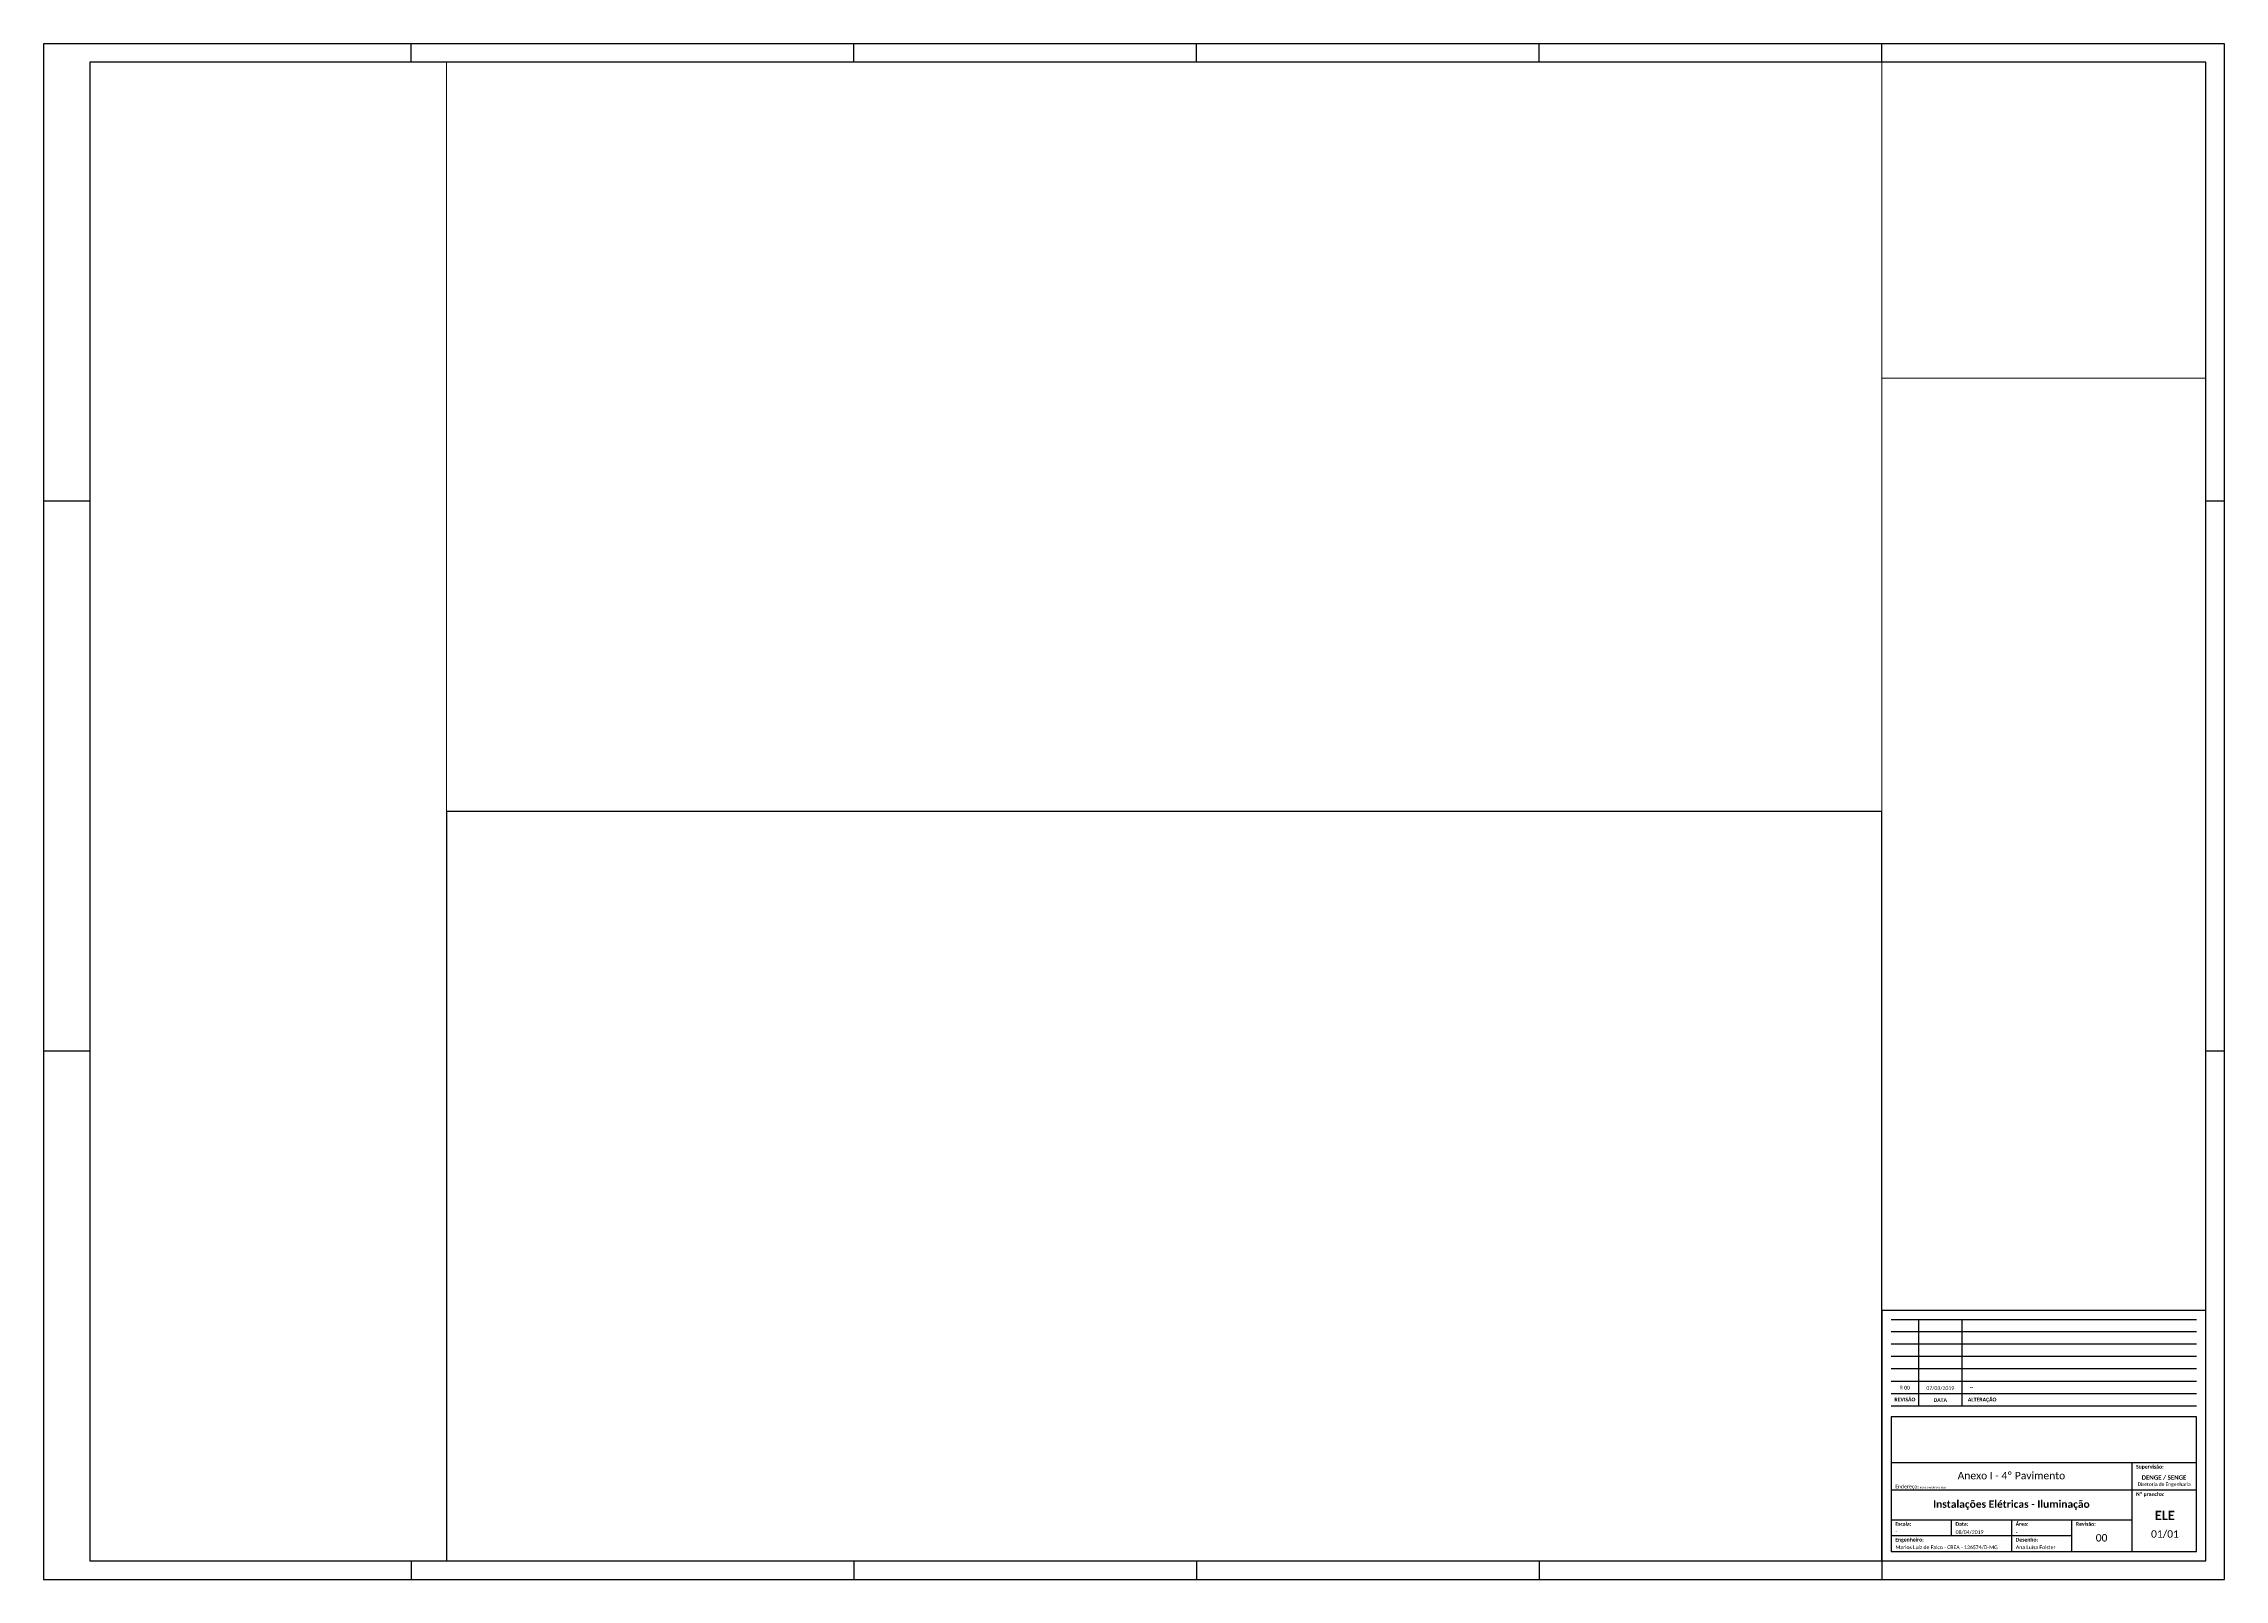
# Paper-space layout 'Layout1' of a CAD drawing. Header units: millimetres. Extents: x 56 to 174, y 38 to 121.
import ezdxf

# ---------------------------------------------------------------- set-up
doc = ezdxf.new("R2010")
doc.units = ezdxf.units.MM
for name, color, linetype in [('01', 1, 'Continuous'), ('02', 2, 'Continuous'), ('03', 3, 'Continuous'), ('CATRACAS', 2, 'Continuous'), ('MARGEM', 5, 'Continuous'), ('PRANCHA', 1, 'Continuous'), ('TEXTO', 7, 'Continuous'), ('TÍTULO', 2, 'Continuous')]:
    doc.layers.add(name, color=color, linetype=linetype)
doc.styles.add('TCU 4 mm', font='calibri.ttf')

# ---------------------------------------------------------------- blocks, each defined once
blk = doc.blocks.new('PRANCHA A0')
at = {"layer": '02'}
blk.add_lwpolyline([(372.26, 191.94), (490.01, 191.94), (490.01, 274.88), (372.26, 274.88), (372.26, 191.94)], dxfattribs=at)
at = {"layer": 'MARGEM'}
for p, q in [((392.11, 273.88), (392.11, 274.88)), ((416.01, 273.88), (416.01, 274.88)), ((434.51, 273.88), (434.51, 274.88)), ((453.01, 273.88), (453.01, 274.88)), ((471.51, 273.88), (471.51, 274.88)), ((374.76, 250.18), (372.26, 250.18)), ((490.01, 250.18), (489.01, 250.18)), ((374.76, 220.48), (372.26, 220.48)), ((490.01, 220.48), (489.01, 220.48)), ((392.11, 192.94), (392.11, 191.94)), ((416.01, 192.94), (416.01, 191.94)), ((434.51, 192.94), (434.51, 191.94)), ((453.01, 192.94), (453.01, 191.94)), ((471.51, 192.94), (471.51, 191.94))]:
    blk.add_line(p, q, dxfattribs=at)
blk.add_lwpolyline([(374.76, 192.94), (489.01, 192.94), (489.01, 273.88), (374.76, 273.88)], close=True, dxfattribs=at)

psp = doc.layouts.get("Layout1")

# ---------------------------------------------------------------- linework, layer by layer
at = {"layer": '01'}
for p, q in [((157.62, 52.29), (157.62, 47.62)), ((159.95, 52.29), (159.95, 47.62)), ((172.63, 51.64), (156.13, 51.64)), ((172.63, 50.97), (156.13, 50.97)), ((172.63, 50.3), (156.13, 50.3)), ((172.63, 49.63), (156.13, 49.63)), ((172.63, 48.96), (156.13, 48.96)), ((172.63, 48.29), (156.13, 48.29)), ((172.63, 47.62), (156.13, 47.62)), ((172.63, 44.56), (156.13, 44.56)), ((169.13, 44.56), (169.13, 39.77)), ((172.63, 43.08), (156.13, 43.08)), ((169.13, 41.47), (156.13, 41.47)), ((159.38, 41.47), (159.38, 40.62)), ((162.63, 41.47), (162.63, 39.77)), ((165.88, 41.47), (165.88, 39.77)), ((165.88, 40.62), (156.13, 40.62))]:
    psp.add_line(p, q, dxfattribs=at)
psp.add_lwpolyline([(172.63, 52.29), (156.13, 52.29)], dxfattribs=at)
at = {"layer": '03'}
psp.add_line((172.63, 47.04), (156.13, 47.04), dxfattribs=at)
psp.add_lwpolyline([(156.13, 47.04), (156.13, 39.77), (172.63, 39.77), (172.63, 47.04)], dxfattribs=at)
at = {"layer": 'CATRACAS'}
psp.add_lwpolyline([(78.13, 39.27), (155.63, 39.27), (155.63, 79.74), (78.13, 79.74)], close=True, dxfattribs=at)
at = {"layer": 'MARGEM'}
psp.add_lwpolyline([(155.63, 39.27), (173.13, 39.27), (173.13, 52.79), (155.63, 52.79), (155.63, 39.27)], dxfattribs=at)

# ---------------------------------------------------------------- block references
at = {"layer": 'PRANCHA'}
psp.add_blockref('PRANCHA A0', (-315.88, -153.68), dxfattribs=at)

# ---------------------------------------------------------------- texts
at = {"layer": 'TEXTO', "style": 'TCU 4 mm'}
for s, width, heights, insert, char_height, attachment_point in [('R 00', 1.49, [0], (156.88, 48.62), 0.2, 5), ('07/03/2019', 2.33, [0], (158.79, 48.59), 0.2, 5), ('--', 0.7667, [0], (160.38, 48.73), 0.2, 1), ('Anexo I - 4º Pavimento', 13, [0], (162.63, 43.87), 0.4, 5), ('insira o endereço aqui', 3.3999, [0], (157.69, 43.29), 0.1, 1), ('Diretoria de Engenharia', 3.5, [0], (170.88, 43.38), 0.19, 5), ('-', 3.3999, [0], (156.37, 40.95), 0.2, 1), ('Marlos Luiz de Falco - CREA - 136574/D-MG', 6.2603, [0], (156.37, 40.1), 0.2, 1), ('08/04/2019', 3.3999, [0], (159.62, 40.92), 0.2, 1), ('Ana Luísa Folster', 3.3999, [0], (162.87, 40.1), 0.2, 1), ('-', 3.3999, [0], (162.87, 40.92), 0.2, 1), ('00', 0.0395, [0], (167.5, 40.51), 0.4, 5), ('01/01', 0.0395, [0.524], (170.17, 40.92), 0.4, 1)]:
    psp.add_mtext_dynamic_manual_height_columns(s, width=width, gutter_width=12.5, heights=heights, dxfattribs=dict(at, insert=insert, char_height=char_height, attachment_point=attachment_point))
at = {"layer": 'TÍTULO', "style": 'TCU 4 mm'}
for s, width, insert, char_height, attachment_point in [('{\\fCalibri|b1|i0|c0|p34;REVISÃO}', 1.49, (156.88, 47.98), 0.2, 5), ('{\\fCalibri|b1|i0|c0|p34;DATA}', 2.33, (158.79, 47.95), 0.2, 5), ('{\\fCalibri|b1|i0|c0|p34;ALTERAÇÃO}', 2.1987, (161.05, 47.95), 0.2, 5), ('{\\fCalibri|b1|i0|c0|p34;Supervisão:}', 0.6202, (169.36, 44.45), 0.2, 1), ('{\\fCalibri|b1|i0|c0|p34;DENGE / SENGE}', 3.476, (170.87, 43.76), 0.24, 5), ('Endereço:', 0.6202, (156.36, 43.38), 0.2, 1), ('{\\fCalibri|b1|i0|c0|p34;Instalações Elétricas - Iluminação}', 13, (162.63, 42.28), 0.4, 5), ('{\\fCalibri|b1|i0|c0|p34;Nº prancha:}', 2.4426, (169.36, 42.97), 0.2, 1), ('{\\fCalibri|b1|i0|c0|p34;Escala:}', 0.6202, (156.36, 41.36), 0.2, 1), ('{\\fCalibri|b1|i0|c0|p34;Data:}', 0.6202, (159.61, 41.36), 0.2, 1), ('{\\fCalibri|b1|i0|c0|p34;Área:}', 0.6202, (162.86, 41.36), 0.2, 1), ('{\\fCalibri|b1|i0|c0|p34;Revisão:}', 0.6202, (166.11, 41.36), 0.2, 1), ('\\pi1.2438;{\\fCalibri|b1|i0|c0|p34;ELE}', 3.5, (169.13, 41.97), 0.5, 1), ('{\\fCalibri|b1|i0|c0|p34;Engenheiro:}', 0.6202, (156.36, 40.51), 0.2, 1), ('{\\fCalibri|b1|i0|c0|p34;Desenho:}', 0.6202, (162.86, 40.51), 0.2, 1)]:
    psp.add_mtext_dynamic_manual_height_columns(s, width=width, gutter_width=12.5, heights=[0], dxfattribs=dict(at, insert=insert, char_height=char_height, attachment_point=attachment_point))

# ---------------------------------------------------------------- viewports
at = {"layer": 'CATRACAS', "view_target_point": (5005.347, 2441.38)}
for center, size, view_center_point, view_height, status in [((68.5, 79.74), (19.25, 80.94), (-2952.589, -1668.808), 358.3055, 3), ((164.38, 111.67), (17.5, 17.0633), (-3166.785, -1630.67), 19.85232, 4)]:
    psp.add_viewport(center=center, size=size, view_center_point=view_center_point, view_height=view_height, status=status, dxfattribs=at)
psp.add_viewport(center=(116.88, 99.97), size=(77.5, 40.47), view_center_point=(-3096.332, -1634.434), view_height=31.27117, dxfattribs=at)
at = {"layer": 'CATRACAS', "view_target_point": (5005.347, 2441.38), "view_twist_angle": 45}
vp = psp.add_viewport(center=(116.88, 59.5), size=(77.5, 40.47), view_center_point=(-993.036, -3328.065), view_height=29.84662, status=5, dxfattribs=at)
vp.dxf.flags = 0x10000  # cut along an outline
vp.dxf.clipping_boundary_handle = psp.add_lwpolyline([(78.13, 39.27), (155.63, 39.27), (155.63, 79.74), (78.13, 79.74)], format="xyb", close=True, dxfattribs={"invisible": 1}).dxf.handle

doc.saveas('drawing.dxf')
